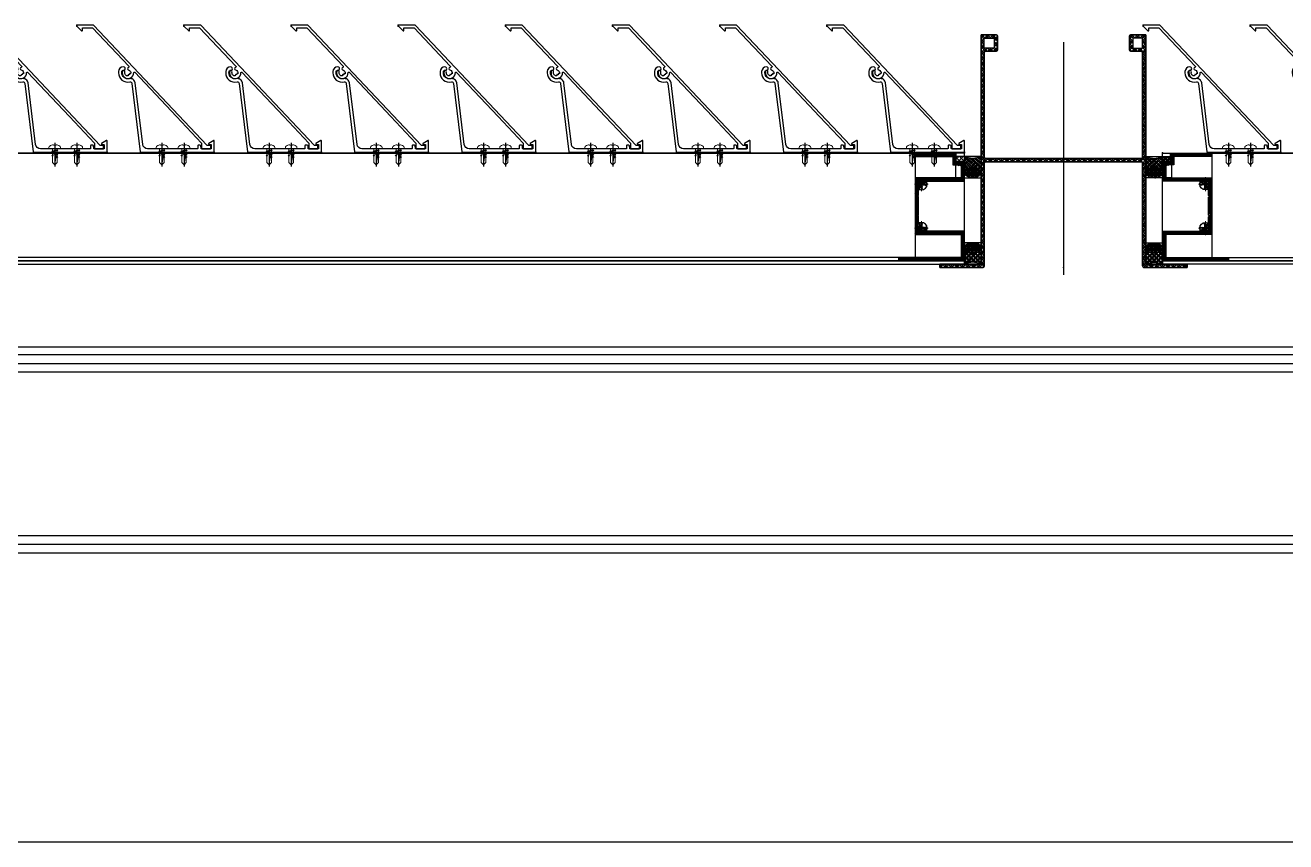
# Model space of a CAD drawing. Header units: millimetres. Extents: x 2519235 to 7246330, y 25937 to 201821.
# Drawn here: x 2730315 to 2731079, y 149562 to 150057 of the extents above; entities that cross this region are included whole.
import ezdxf
from ezdxf.enums import TextEntityAlignment as Align

# ---------------------------------------------------------------- set-up
doc = ezdxf.new("R2010")
doc.units = ezdxf.units.MM
doc.set_wipeout_variables(frame=1)
doc.linetypes.add('CENTER', pattern=[50.8, 31.75, -6.35, 6.35, -6.35])
doc.linetypes.add('TA_GL_005.00000', pattern=[13.75, 5, -1.25, 1.25, -1.25, 5])
for name, color, linetype in [('000 - 0_SYM_DWG_GRID-BUBBLE_MAIN_COLOR_1', 7, 'Continuous'), ('000 - 0_SYM_DWG_GRIDLINE_MAIN_COLOR_251', 7, 'Continuous'), ('010 - ASPG_ACCESSORIES_MAIN_COLOR_1', 7, 'Continuous'), ('010 - ASPG_EXTR_DEF_SUB', 7, 'Continuous'), ('010 - ASPG_EXTR_MAIN_COLOR_2', 7, 'Continuous'), ('010 - ASPG_FASTERN_DEF_SUB', 7, 'Continuous'), ('010 - ASPG_FRAMING_CUT_COLOR_4', 7, 'Continuous'), ('010 - ASPG_FRAMING_DEF_SUB', 7, 'Continuous'), ('010 - ASPG_FRAMING_HATCH_', 7, 'Continuous'), ('010 - ASPG_FRAMING_MAIN_COLOR_2', 7, 'Continuous'), ('010 - ASPG_FRAMING_SUB_COLOR_2', 7, 'Continuous'), ('010 - ASPG_FRAMING_WIPEOUT_', 7, 'Continuous'), ('_LOUVER-SB', 7, 'Continuous'), ('BOLT & SCREW', 7, 'Continuous'), ('Center Line', 7, 'CENTER'), ('Xref-PLAN-106.940$0$_Beam', 7, 'Continuous')]:
    doc.layers.add(name, color=color, linetype=linetype)
doc.layers.add('12-GRID', color=7, linetype='CENTER', lineweight=13)
doc.layers.add('SCREW', color=7, linetype='Continuous', lineweight=5)
doc.styles.add('Arial', font='arial.ttf', dxfattribs={"height": 300})
doc.styles.add('TA', font='', dxfattribs={"height": 4.5})
doc.styles.get('TA').set_extended_font_data('Cordia New')
pattern_1 = [(270, (1257419.24324, -520041.6224), (0.65495992507, -1.1344238721), [0.7562825814, -1.5125651628]), (30, (1257419.24324, -520041.6224), (0.65495992936, 1.1344238696), [0.7562825814, -1.5125651628]), (330, (1257419.24324, -520041.6224), (1.30991985442, -2.48e-09), [-1.5125651628, 0.7562825814])]
pattern_2 = [(315, (1257419.4929, -520021.6224), (1.3369313545, 1.3369313545), []), (45, (1257419.4929, -520021.6224), (-1.3369313545, 1.3369313545), [])]
pattern_3 = [(270, (1257419.4425, -520043.9224), (0.65495992507, -1.1344238721), [0.7562825814, -1.5125651628]), (30, (1257419.4425, -520043.9224), (0.65495992936, 1.1344238696), [0.7562825814, -1.5125651628]), (330, (1257419.4425, -520043.9224), (1.30991985442, -2.48e-09), [-1.5125651628, 0.7562825814])]
pattern_4 = [(315, (1257419.1929, -520023.9224), (1.3369313545, 1.3369313545), []), (45, (1257419.1929, -520023.9224), (-1.3369313545, 1.3369313545), [])]

# ---------------------------------------------------------------- blocks, each defined once
blk = doc.blocks.new('*U360')
at = {"color": 7}
for p, q in [((125, -25), (-2525, -25)), ((-2525, -30.08), (125, -30.08)), ((-2525, -35.39), (125, -35.39)), ((-2525, -134.54), (125, -134.54)), ((-2525, -139.62), (125, -139.62)), ((-2525, -144.93), (125, -144.93))]:
    blk.add_line(p, q, dxfattribs=at)
blk = doc.blocks.new('Xref-PLAN-106.940')
at = {"layer": 'Xref-PLAN-106.940$0$_Beam', "color": 7}
for p, q in [((130644.18, 23258.4), (133394.18, 23258.4)), ((130644.18, 22958.4), (133394.18, 22958.4))]:
    blk.add_line(p, q, dxfattribs=at)
blk = doc.blocks.new('*U1098')
at = {"layer": '000 - 0_SYM_DWG_GRIDLINE_MAIN_COLOR_251', "color": 7, "linetype": 'ByBlock', "ltscale": 5}
blk.add_line((2, 0), (-866, 0), dxfattribs=at)
at = {"color": 7, "style": 'TA', "flags": 1}
blk.add_attdef('LOCATION', (6, -6), '', height=4.5, rotation=270, dxfattribs=at)
at = {"layer": '000 - 0_SYM_DWG_GRID-BUBBLE_MAIN_COLOR_1', "color": 7, "style": 'Arial'}
blk.add_attdef('GRID-HEAD', text='', height=4, rotation=180, dxfattribs=at).set_placement((22, 0), align=Align.MIDDLE_CENTER)
blk = doc.blocks.new('W-1-PP17-ENT1_REV02_20260415-161303_PP17_ENT1_MAIN_DIMS_PL')
at = {"layer": '000 - 0_SYM_DWG_GRIDLINE_MAIN_COLOR_251', "color": 7, "linetype": 'TA_GL_005.00000', "xscale": 50, "yscale": 50, "zscale": 50, "rotation": 180}
blk.add_blockref('*U1098', (-18300, 0), dxfattribs=at)
blk = doc.blocks.new('A$C6d15e31b')
at = {"color": 7}
for name, p in [('W-1-PP17-ENT1_REV02_20260415-161303_PP17_ENT1_MAIN_DIMS_PL', (0, 0)), ('Xref-PLAN-106.940', (-135619.34, -23258.4))]:
    blk.add_blockref(name, p, dxfattribs=at)
at = {"layer": '_LOUVER-SB', "color": 7, "rotation": 180}
blk.add_blockref('*U360', (-4800, -149.93), dxfattribs=at)
blk = doc.blocks.new('*U2952')
at = {"layer": '12-GRID', "color": 7, "linetype": 'CENTER'}
for p, q in [((0, -6.2), (0, 2.2)), ((-4.2, -2), (4.2, -2))]:
    blk.add_line(p, q, dxfattribs=at)
at = {"layer": 'BOLT & SCREW', "color": 7}
for p, q in [((-0.55, -1.77), (-1.77, -1.56)), ((-0.55, -2.23), (-1.77, -2.44)), ((-0.46, -1.77), (-0.88, -1.56)), ((-0.46, -2.23), (-0.88, -2.44)), ((-0.23, -1.45), (-0.44, -0.23)), ((-0.23, -1.54), (-0.44, -1.12)), ((-0.23, -2.46), (-0.44, -2.88)), ((-0.23, -2.55), (-0.44, -3.77)), ((0.23, -1.45), (0.44, -0.23)), ((0.23, -1.54), (0.44, -1.12)), ((0.44, -2.88), (0.23, -2.46)), ((0.23, -2.55), (0.44, -3.77)), ((0.46, -1.77), (0.88, -1.56)), ((0.46, -2.23), (0.88, -2.44)), ((0.55, -1.77), (1.77, -1.56)), ((0.55, -2.23), (1.77, -2.44))]:
    blk.add_line(p, q, dxfattribs=at)
for points in [[(-1.77, -1.56), (-0.88, -1.56, 0.414214), (-0.44, -1.12), (-0.44, -0.23), (0.44, -0.23), (0.44, -1.12, 0.414214), (0.88, -1.56), (1.77, -1.56), (1.77, -2.44), (0.88, -2.44, 0.414214), (0.44, -2.88), (0.44, -3.77), (-0.44, -3.77), (-0.44, -2.88, 0.414214), (-0.88, -2.44), (-1.77, -2.44)], [(0.23, -2.46, -0.414214), (0.46, -2.23), (0.55, -2.23), (0.55, -1.77), (0.46, -1.77, -0.414214), (0.23, -1.54), (0.23, -1.45), (-0.23, -1.45), (-0.23, -1.54, -0.414214), (-0.46, -1.77), (-0.55, -1.77), (-0.55, -2.23), (-0.46, -2.23, -0.414214), (-0.23, -2.46), (-0.23, -2.55), (0.23, -2.55)]]:
    blk.add_lwpolyline(points, format="xyb", close=True, dxfattribs=at)
blk.add_circle((0, -2), 3.5, dxfattribs=at)
blk = doc.blocks.new('000_ASPG_TYP_FILES_20260218-010703_FRAME_EXTR_')
at = {"layer": '010 - ASPG_FRAMING_HATCH_'}
h = blk.add_hatch(dxfattribs=at)
h.set_pattern_fill('ANSI32', scale=0.1, angle=180)
edge = h.paths.add_edge_path()
edge.add_line((2, 16), (2, 2))
edge.add_line((2, 2), (39.7, 2))
edge.add_arc((39.7, 1.7), 0.3, 0, 90, ccw=False)
edge.add_line((40, 1.7), (40, 0.3))
edge.add_arc((39.7, 0.3), 0.3, -90, 0, ccw=False)
edge.add_line((39.7, 0), (0.3, 0))
edge.add_arc((0.3, 0.3), 0.3, 180, 270, ccw=False)
edge.add_line((0, 0.3), (0, 17.7))
edge.add_arc((0.3, 17.7), 0.3, 90, 180, ccw=False)
edge.add_line((0.3, 18), (22.56, 18))
edge.add_arc((22.56, 18.5), 0.5, 270, 380.20955)
edge.add_arc((26.17, 19.83), 3.35, 182.06379, 200.20955, ccw=False)
edge.add_arc((23.58, 19.74), 0.76, 2.06379, 182.06379, ccw=False)
edge.add_arc((26.17, 19.83), 1.83, 182.06379, 447.93621)
edge.add_arc((26.26, 22.42), 0.76, 87.93621, 267.93621, ccw=False)
edge.add_arc((26.17, 19.83), 3.35, 69.79045, 87.93621, ccw=False)
edge.add_arc((27.5, 23.44), 0.5, 249.79045, 360)
edge.add_line((28, 23.44), (28, 26.68))
edge.add_line((28, 26.68), (28.5, 27.18))
edge.add_line((28.5, 27.18), (28, 27.68))
edge.add_line((28, 27.68), (28, 38.62))
edge.add_line((28, 38.62), (28.5, 39.12))
edge.add_line((28.5, 39.12), (28, 39.62))
edge.add_line((28, 39.62), (28, 42.86))
edge.add_arc((27.5, 42.86), 0.5, 0, 110.20955)
edge.add_arc((26.17, 46.47), 3.35, 272.06379, 290.20955, ccw=False)
edge.add_arc((26.26, 43.88), 0.76, 92.06379, 272.06379, ccw=False)
edge.add_arc((26.17, 46.47), 1.83, 272.06379, 537.93621)
edge.add_arc((23.58, 46.56), 0.76, 177.93621, 357.93621, ccw=False)
edge.add_arc((26.17, 46.47), 3.35, 159.79045, 177.93621, ccw=False)
edge.add_arc((22.56, 47.8), 0.5, 339.79045, 450)
edge.add_line((22.56, 48.3), (0.3, 48.3))
edge.add_arc((0.3, 48.6), 0.3, 180, 270, ccw=False)
edge.add_line((0, 48.6), (0, 60))
edge.add_arc((0.3, 60), 0.3, 90, 180, ccw=False)
edge.add_line((0.3, 60.3), (5, 60.3))
edge.add_line((5, 60.3), (5, 65))
edge.add_arc((5.3, 65), 0.3, 90, 180, ccw=False)
edge.add_line((5.3, 65.3), (30, 65.3))
edge.add_line((30, 65.3), (30, 63.6))
edge.add_arc((29.7, 63.6), 0.3, -90, 0, ccw=False)
edge.add_line((29.7, 63.3), (7.3, 63.3))
edge.add_arc((7.3, 63), 0.3, 90, 180)
edge.add_line((7, 63), (7, 58.3))
edge.add_line((7, 58.3), (2.3, 58.3))
edge.add_arc((2.3, 58), 0.3, 90, 180)
edge.add_line((2, 58), (2, 50.6))
edge.add_arc((2.3, 50.6), 0.3, 180, 270)
edge.add_line((2.3, 50.3), (29.7, 50.3))
edge.add_arc((29.7, 50), 0.3, 0, 90, ccw=False)
edge.add_line((30, 50), (30, 26.68))
edge.add_line((30, 26.68), (30, 16.3))
edge.add_arc((29.7, 16.3), 0.3, -90, 0, ccw=False)
edge.add_line((29.7, 16), (2, 16))
at = {"layer": '010 - ASPG_FRAMING_CUT_COLOR_4', "color": 7}
blk.add_lwpolyline([(2, 16), (2, 2), (39.7, 2, -0.414214), (40, 1.7), (40, 0.3, -0.414214), (39.7, 0), (0.3, 0, -0.414214), (0, 0.3), (0, 17.7, -0.414214), (0.3, 18), (22.56, 18, 0.52173), (23.03, 18.67, -0.079342), (22.82, 19.71, -1), (24.34, 19.76, 2.296346), (26.24, 21.66, -1), (26.29, 23.18, -0.079342), (27.33, 22.97, 0.52173), (28, 23.44), (28, 26.68), (28.5, 27.18), (28, 27.68), (28, 38.62), (28.5, 39.12), (28, 39.62), (28, 42.86, 0.52173), (27.33, 43.33, -0.079342), (26.29, 43.12, -1), (26.24, 44.64, 2.296346), (24.34, 46.54, -1), (22.82, 46.59, -0.079342), (23.03, 47.63, 0.52173), (22.56, 48.3), (0.3, 48.3, -0.414214), (0, 48.6), (0, 60, -0.414214), (0.3, 60.3), (5, 60.3), (5, 65, -0.414214), (5.3, 65.3), (30, 65.3), (30, 63.6, -0.414214), (29.7, 63.3), (7.3, 63.3, 0.414214), (7, 63), (7, 58.3), (2.3, 58.3, 0.414214), (2, 58), (2, 50.6, 0.414214), (2.3, 50.3), (29.7, 50.3, -0.414214), (30, 50), (30, 26.68), (30, 16.3, -0.414214), (29.7, 16)], format="xyb", close=True, dxfattribs=at)
at = {"color": 7}
for p in [(26.17, 48.47), (26.17, 21.83)]:
    blk.add_blockref('*U2952', p, dxfattribs=at)
blk = doc.blocks.new('*U2949')
at = {"layer": '010 - ASPG_FRAMING_HATCH_', "transparency": 33554585}
h = blk.add_hatch(dxfattribs=at)
h.set_pattern_fill('ANSI32', scale=0.25)
edge = h.paths.add_edge_path()
edge.add_line((2, -50), (2, -75))
edge.add_line((2, -75), (0, -75))
edge.add_line((0, -75), (0, -49))
edge.add_arc((1, -49), 1, 90, 180, ccw=False)
edge.add_line((1, -48), (63, -48))
edge.add_arc((63, -47), 1, 270, 360)
edge.add_line((64, -47), (64, 47))
edge.add_arc((63, 47), 1, 0, 90)
edge.add_line((63, 48), (1, 48))
edge.add_arc((1, 49), 1, 180, 270, ccw=False)
edge.add_line((0, 49), (0, 75))
edge.add_line((0, 75), (2, 75))
edge.add_line((2, 75), (2, 50))
edge.add_line((2, 50), (141, 50))
edge.add_line((141, 50), (141, 41))
edge.add_arc((140, 41), 1, 270, 360, ccw=False)
edge.add_line((140, 40), (132, 40))
edge.add_arc((132, 41), 1, 180, 270, ccw=False)
edge.add_line((131, 41), (131, 47))
edge.add_arc((130, 47), 1, 0, 90)
edge.add_line((130, 48), (67, 48))
edge.add_arc((67, 47), 1, 90, 180)
edge.add_line((66, 47), (66, -47))
edge.add_arc((67, -47), 1, 180, 270)
edge.add_line((67, -48), (130, -48))
edge.add_arc((130, -47), 1, 270, 360)
edge.add_line((131, -47), (131, -41))
edge.add_arc((132, -41), 1, 90, 180, ccw=False)
edge.add_line((132, -40), (140, -40))
edge.add_arc((140, -41), 1, 0, 90, ccw=False)
edge.add_line((141, -41), (141, -50))
edge.add_line((141, -50), (2, -50))
h.paths.add_polyline_path([(139, 48), (139, 42), (133, 42), (133, 48)], flags=16)
h.paths.add_polyline_path([(139, -48), (139, -42), (133, -42), (133, -48)], flags=16)
at = {"layer": '010 - ASPG_FRAMING_HATCH_'}
h = blk.add_hatch(dxfattribs=at)
h.set_pattern_fill('ANSI37', scale=0.595498, angle=-90)
h.set_pattern_definition(pattern_2)
edge = h.paths.add_edge_path()
edge.add_ellipse((57.77, 55), major_axis=(0, -5), ratio=0.644482, start_angle=0, end_angle=180)
edge.add_line((57.77, 60), (62, 60))
edge.add_arc((62, 60.3), 0.3, -90, 0)
edge.add_line((62.3, 60.3), (62.3, 61))
edge.add_line((62.3, 61), (61.8, 61.5))
edge.add_line((61.8, 61.5), (62.3, 62))
edge.add_line((62.3, 62), (61.8, 62.5))
edge.add_line((61.8, 62.5), (62.3, 63))
edge.add_line((62.3, 63), (61.8, 63.5))
edge.add_line((61.8, 63.5), (62.3, 64))
edge.add_line((62.3, 64), (62.3, 65))
edge.add_line((62.3, 65), (63.3, 65))
edge.add_line((63.3, 65), (63.8, 65.5))
edge.add_line((63.8, 65.5), (64.3, 65))
edge.add_line((64.3, 65), (64.8, 65.5))
edge.add_line((64.8, 65.5), (65.3, 65))
edge.add_line((65.3, 65), (65.8, 65.5))
edge.add_line((65.8, 65.5), (66.3, 65))
edge.add_line((66.3, 65), (67, 65))
edge.add_arc((67, 65.3), 0.3, -90, 0)
edge.add_line((67.3, 65.3), (67.3, 60))
edge.add_arc((77.2, 55), 11.09, 153.20373, 206.79627)
edge.add_line((67.3, 50), (57.77, 50))
h = blk.add_hatch(dxfattribs=at)
h.set_pattern_fill('ANSI37', scale=0.595498, angle=-90)
h.set_pattern_definition(pattern_4)
edge = h.paths.add_edge_path()
edge.add_ellipse((11.53, 55), major_axis=(0, -5), ratio=0.644482, start_angle=180, end_angle=360, ccw=False)
edge.add_line((11.53, 60), (2, 60))
edge.add_arc((-7.9, 55), 11.09, -26.79627, 26.79627, ccw=False)
edge.add_line((2, 50), (11.53, 50))
h = blk.add_hatch(dxfattribs=at)
h.set_pattern_fill('HONEY', scale=0.238199, angle=-90)
h.set_pattern_definition(pattern_3)
edge = h.paths.add_edge_path()
edge.add_ellipse((11.78, 55), major_axis=(0, -5), ratio=0.644482, start_angle=0, end_angle=360, ccw=False)
h = blk.add_hatch(dxfattribs=at)
h.set_pattern_fill('HONEY', scale=0.238199, angle=-90)
h.set_pattern_definition(pattern_1)
edge = h.paths.add_edge_path()
edge.add_ellipse((57.52, 55), major_axis=(0, -5), ratio=0.644482, start_angle=0, end_angle=360)
h = blk.add_hatch(dxfattribs=at)
h.set_pattern_fill('ANSI37', scale=0.595498, angle=-90)
h.set_pattern_definition(pattern_4)
edge = h.paths.add_edge_path()
edge.add_ellipse((11.53, -55), major_axis=(0, 5), ratio=0.644482, start_angle=0, end_angle=180)
edge.add_line((11.53, -60), (2, -60))
edge.add_arc((-7.9, -55), 11.09, 333.20373, 386.79627)
edge.add_line((2, -50), (11.53, -50))
h = blk.add_hatch(dxfattribs=at)
h.set_pattern_fill('HONEY', scale=0.238199, angle=-90)
h.set_pattern_definition(pattern_3)
edge = h.paths.add_edge_path()
edge.add_ellipse((11.78, -55), major_axis=(0, 5), ratio=0.644482, start_angle=0, end_angle=360)
h = blk.add_hatch(dxfattribs=at)
h.set_pattern_fill('HONEY', scale=0.238199, angle=-90)
h.set_pattern_definition(pattern_1)
edge = h.paths.add_edge_path()
edge.add_ellipse((57.52, -55), major_axis=(0, 5), ratio=0.644482, start_angle=0, end_angle=360, ccw=False)
h = blk.add_hatch(dxfattribs=at)
h.set_pattern_fill('ANSI37', scale=0.595498, angle=-90)
h.set_pattern_definition(pattern_2)
edge = h.paths.add_edge_path()
edge.add_ellipse((57.77, -55), major_axis=(0, 5), ratio=0.644482, start_angle=180, end_angle=360, ccw=False)
edge.add_line((57.77, -60), (62, -60))
edge.add_arc((62, -60.3), 0.3, 360, 450, ccw=False)
edge.add_line((62.3, -60.3), (62.3, -61))
edge.add_line((62.3, -61), (61.8, -61.5))
edge.add_line((61.8, -61.5), (62.3, -62))
edge.add_line((62.3, -62), (61.8, -62.5))
edge.add_line((61.8, -62.5), (62.3, -63))
edge.add_line((62.3, -63), (61.8, -63.5))
edge.add_line((61.8, -63.5), (62.3, -64))
edge.add_line((62.3, -64), (62.3, -65))
edge.add_line((62.3, -65), (63.3, -65))
edge.add_line((63.3, -65), (63.8, -65.5))
edge.add_line((63.8, -65.5), (64.3, -65))
edge.add_line((64.3, -65), (64.8, -65.5))
edge.add_line((64.8, -65.5), (65.3, -65))
edge.add_line((65.3, -65), (65.8, -65.5))
edge.add_line((65.8, -65.5), (66.3, -65))
edge.add_line((66.3, -65), (67, -65))
edge.add_arc((67, -65.3), 0.3, 360, 450, ccw=False)
edge.add_line((67.3, -65.3), (67.3, -60))
edge.add_arc((77.2, -55), 11.09, 153.20373, 206.79627, ccw=False)
edge.add_line((67.3, -50), (57.77, -50))
at = {"layer": '010 - ASPG_FASTERN_DEF_SUB', "color": 7}
blk.add_point((0, 0), dxfattribs=at)
at = {"layer": '010 - ASPG_FRAMING_CUT_COLOR_4', "color": 7}
blk.add_lwpolyline([(2, -50), (2, -75), (0, -75), (0, -49, -0.414214), (1, -48), (63, -48, 0.414214), (64, -47), (64, 47, 0.414214), (63, 48), (1, 48, -0.414214), (0, 49), (0, 75), (2, 75), (2, 50), (141, 50), (141, 41, -0.414214), (140, 40), (132, 40, -0.414214), (131, 41), (131, 47, 0.414214), (130, 48), (67, 48, 0.414214), (66, 47), (66, -47, 0.414214), (67, -48), (130, -48, 0.414214), (131, -47), (131, -41, -0.414214), (132, -40), (140, -40, -0.414214), (141, -41), (141, -50)], format="xyb", close=True, dxfattribs=at)
for points in [[(139, 48), (139, 42), (133, 42), (133, 48)], [(139, -48), (139, -42), (133, -42), (133, -48)]]:
    blk.add_lwpolyline(points, close=True, dxfattribs=at)
at = {"layer": '010 - ASPG_FRAMING_DEF_SUB', "color": 7, "transparency": 33554508}
blk.add_line((136.5, 0), (-4.5, 0), dxfattribs=at)
at = {"layer": '010 - ASPG_FRAMING_DEF_SUB', "color": 7, "transparency": 33554457}
for points in [[(54.3, 50), (67.3, 50), (67.3, 65.5), (54.3, 65.5)], [(2, 50), (15, 50), (15, 60), (2, 60)], [(2, -50), (15, -50), (15, -60), (2, -60)], [(54.3, -50), (67.3, -50), (67.3, -65.5), (54.3, -65.5)]]:
    blk.add_lwpolyline(points, close=True, dxfattribs=at)
at = {"layer": '010 - ASPG_FRAMING_SUB_COLOR_2', "color": 7}
for points in [[(57.52, 50), (67.3, 50, -0.238199), (67.3, 60), (67.3, 65.3, -0.414214), (67, 65), (66.3, 65), (65.8, 65.5), (65.3, 65), (64.8, 65.5), (64.3, 65), (63.8, 65.5), (63.3, 65), (62.3, 65), (62.3, 64), (61.8, 63.5), (62.3, 63), (61.8, 62.5), (62.3, 62), (61.8, 61.5), (62.3, 61), (62.3, 60.3, -0.414214), (62, 60), (57.52, 60)], [(11.78, 50), (2, 50, 0.238199), (2, 60), (11.78, 60)], [(11.78, -50), (2, -50, -0.238199), (2, -60), (11.78, -60)], [(57.52, -50), (67.3, -50, 0.238199), (67.3, -60), (67.3, -65.3, 0.414214), (67, -65), (66.3, -65), (65.8, -65.5), (65.3, -65), (64.8, -65.5), (64.3, -65), (63.8, -65.5), (63.3, -65), (62.3, -65), (62.3, -64), (61.8, -63.5), (62.3, -63), (61.8, -62.5), (62.3, -62), (61.8, -61.5), (62.3, -61), (62.3, -60.3, 0.414214), (62, -60), (57.52, -60)]]:
    blk.add_lwpolyline(points, format="xyb", dxfattribs=at)
at = {"layer": '010 - ASPG_FRAMING_SUB_COLOR_2', "color": 7, "extrusion": (0, 0, -1)}
for centre, major_axis in [((11.78, 55), (0, -5)), ((57.52, -55), (0, 5))]:
    blk.add_ellipse(centre, major_axis=major_axis, ratio=0.644482, dxfattribs=at)
at = {"layer": '010 - ASPG_FRAMING_SUB_COLOR_2', "color": 7}
for centre, major_axis in [((57.52, 55), (0, -5)), ((11.78, -55), (0, 5))]:
    blk.add_ellipse(centre, major_axis=major_axis, ratio=0.644482, dxfattribs=at)
blk = doc.blocks.new('PZG35-9D5')
at = {"layer": 'Center Line', "color": 7}
blk.add_line((0, 3.73), (0, -10.53), dxfattribs=at)
at = {"layer": 'SCREW', "color": 7}
for p, q in [((-1.4, 0), (-1.4, -1.09)), ((1.4, 0), (1.4, -0.59)), ((-1.85, -1.4), (1.85, -0.9)), ((-1.85, -1.4), (-1.4, -1.09)), ((-1.85, -1.4), (-1.4, -1.71)), ((-1.85, -2.7), (1.85, -2.2)), ((-1.85, -2.7), (-1.4, -2.39)), ((-1.85, -2.7), (-1.4, -3.01)), ((-1.85, -4), (-1.4, -3.69)), ((-1.85, -4), (-0.99, -3.88)), ((-1.85, -4), (-1.4, -4.31)), ((-1.4, -1.09), (1.4, -0.59)), ((-1.4, -1.71), (1.4, -1.21)), ((-1.4, -1.71), (-1.4, -2.39)), ((-1.4, -2.39), (1.4, -1.89)), ((-1.4, -3.01), (1.4, -2.51)), ((-1.4, -3.01), (-1.4, -3.69)), ((-1.4, -3.69), (-0.84, -3.59)), ((-1.4, -4.31), (-1.18, -4.27)), ((-1.4, -4.31), (-1.4, -8.1)), ((0.56, -3.34), (1.4, -3.19)), ((0.71, -3.65), (1.85, -3.5)), ((0.71, -3.93), (1.4, -3.81)), ((0.71, -4.61), (1.4, -4.49)), ((0.71, -4.95), (1.85, -4.8)), ((0.71, -5.23), (1.4, -5.11)), ((1.85, -0.9), (1.4, -0.59)), ((1.85, -0.9), (1.4, -1.21)), ((1.4, -1.21), (1.4, -1.89)), ((1.85, -2.2), (1.4, -1.89)), ((1.85, -2.2), (1.4, -2.51)), ((1.4, -2.51), (1.4, -3.19)), ((1.85, -3.5), (1.4, -3.19)), ((1.85, -3.5), (1.4, -3.81)), ((1.4, -3.81), (1.4, -4.49)), ((1.85, -4.8), (1.4, -4.49)), ((1.85, -4.8), (1.4, -5.11)), ((1.4, -5.11), (1.4, -8.1)), ((0, -9.5), (-1.4, -8.1)), ((0, -9.5), (1.4, -8.1))]:
    blk.add_line(p, q, dxfattribs=at)
blk.add_lwpolyline([(0, -9.5), (0.71, -5.23), (0.71, -3.6, 0.417657), (0.41, -3.3, 0.108102), (-0.84, -3.59), (-1.4, -4.7)], format="xyb", dxfattribs=at)
blk = doc.blocks.new('*U2951')
at = {"layer": 'SCREW', "color": 7}
blk.add_lwpolyline([(3.03, 1.78, 0.09906), (0.8, 2.55), (0.8, 2.27), (-0.8, 2.27), (-0.8, 2.55, 0.09906), (-3.03, 1.78, 0.266588), (-3.5, 0.96), (-3.5, 0.2, 0.414214), (-3.3, 0), (3.3, 0, 0.414214), (3.5, 0.2), (3.5, 0.96, 0.266588)], format="xyb", close=True, dxfattribs=at)
blk.add_blockref('PZG35-9D5', (0, 0), dxfattribs=at)
blk = doc.blocks.new('*U2950')
at = {"color": 7}
blk.add_point((0, 0), dxfattribs=at)
at = {"layer": '010 - ASPG_ACCESSORIES_MAIN_COLOR_1', "color": 7}
blk.add_lwpolyline([(-39.7, -0.6, 0.414214), (-40, -0.9), (-40, -7.37, 0.57735), (-39.65, -7.57), (-36.64, -5.83, 0.767327), (-36.79, -5.3), (-37.9, -5.3, -0.414214), (-38.2, -5), (-38.2, -2.8, -0.414214), (-38, -2.6), (-32.18, -2.6, -0.388879), (-31.98, -2.78), (-31.85, -4.34, 0.388879), (-31.35, -4.8), (-30.3, -4.8, 0.414214), (-30, -4.5), (-30, -2.9, -0.414214), (-29.7, -2.6), (0.41, -2.6, -0.378969), (3.39, -5.24), (7.95, -42.52, 0.446593), (11.62, -45.08, -0.489802), (16.08, -48.68), (16.06, -49.36, -0.18248), (15.8, -50.02, -0.267949), (15.33, -50.17, 1.122115), (15.1, -52.34, 0.405004), (18.06, -49.4), (18.08, -48.72, 0.489805), (11.16, -43.13, -0.446597), (9.94, -42.28), (4.87, -0.85, 0.364176), (4.57, -0.6)], format="xyb", close=True, dxfattribs=at)
at = {"layer": '010 - ASPG_EXTR_DEF_SUB', "color": 7}
for p in [(-40, -0.5), (43.44, -76.9), (43.44, -77.5)]:
    blk.add_point(p, dxfattribs=at)
at = {"layer": '010 - ASPG_EXTR_MAIN_COLOR_2', "color": 7}
blk.add_lwpolyline([(11.37, -48.15), (11.47, -47.44), (12.18, -47.56), (12.29, -46.79, -0.535538), (14.19, -49.17, 0.991572), (15.66, -49.58, 1.157025), (8.79, -48.77, -0.688558), (8.27, -48.99), (-17.14, -22.17), (-32.34, -6.13), (-32.34, -2.9, 0.414312), (-32.64, -2.6), (-37.54, -2.6, 0.414116), (-37.84, -2.9), (-37.84, -4.3, 0.414214), (-37.54, -4.6), (-35.99, -4.6, -0.205895), (-35.77, -4.69), (33.23, -77.5), (43.14, -77.5, 0.668179), (43.36, -76.99), (40.52, -74.15, 0.668179), (40.01, -74.36), (40.01, -76), (33.87, -76), (11.86, -52.78, -0.558354), (12.08, -51.95, 0.766275), (12.04, -50.39, -0.438583), (10.71, -48.05)], format="xyb", close=True, dxfattribs=at)
at = {"layer": 'SCREW', "color": 7, "rotation": 180}
for p in [(-21.65, -2.5), (-8.24, -2.5)]:
    blk.add_blockref('*U2951', p, dxfattribs=at)
blk = doc.blocks.new('*U1107')
at = {"color": 7}
blk.add_wipeout([(1440, 4), (60, 4), (60, 69.3), (1440, 69.3)], dxfattribs=at).dxf.layer = '010 - ASPG_FRAMING_WIPEOUT_'
blk.add_point((60, 69.5), dxfattribs=at)
at = {"layer": '010 - ASPG_FRAMING_MAIN_COLOR_2', "color": 7}
blk.add_lwpolyline([(1410, 69.3), (90, 69.3), (90, 6), (1410, 6)], close=True, dxfattribs=at)
at = {"layer": '010 - ASPG_FRAMING_SUB_COLOR_2', "color": 7}
for points in [[(1440, 4), (60, 4), (60, 69.3), (1440, 69.3)], [(60, 2), (60, 4), (1440, 4), (1440, 2)]]:
    blk.add_lwpolyline(points, close=True, dxfattribs=at)
at = {"color": 7, "rotation": 180}
for p in [(91.77, 69.3), (156.77, 69.3)]:
    blk.add_blockref('*U2950', p, dxfattribs=at)
at = {"color": 7, "transparency": 33554559, "xscale": -1, "rotation": 270}
blk.add_blockref('*U2949', (0, 0), dxfattribs=at)
at = {"color": 7}
blk.add_blockref('000_ASPG_TYP_FILES_20260218-010703_FRAME_EXTR_', (60, 4), dxfattribs=at)
blk = doc.blocks.new('*U1118')
at = {"color": 7}
blk.add_wipeout([(1390, 4), (60, 4), (60, 69.3), (1390, 69.3)], dxfattribs=at).dxf.layer = '010 - ASPG_FRAMING_WIPEOUT_'
blk.add_point((60, 69.5), dxfattribs=at)
at = {"layer": '010 - ASPG_FRAMING_MAIN_COLOR_2', "color": 7}
blk.add_lwpolyline([(1360, 69.3), (90, 69.3), (90, 6), (1360, 6)], close=True, dxfattribs=at)
at = {"layer": '010 - ASPG_FRAMING_SUB_COLOR_2', "color": 7}
for points in [[(1390, 4), (60, 4), (60, 69.3), (1390, 69.3)], [(60, 2), (60, 4), (1390, 4), (1390, 2)]]:
    blk.add_lwpolyline(points, close=True, dxfattribs=at)
at = {"color": 7, "xscale": -1, "rotation": 180}
for p in [(100, 69.3), (165, 69.3), (230, 69.3), (295, 69.3), (360, 69.3), (425, 69.3), (490, 69.3), (555, 69.3), (620, 69.3)]:
    blk.add_blockref('*U2950', p, dxfattribs=at)
at = {"color": 7, "transparency": 33554559, "xscale": -1, "rotation": 270}
blk.add_blockref('*U2949', (0, 0), dxfattribs=at)
at = {"color": 7}
blk.add_blockref('000_ASPG_TYP_FILES_20260218-010703_FRAME_EXTR_', (60, 4), dxfattribs=at)
blk = doc.blocks.new('W-1-PP17-ENT1_REV02_20260416-153151_PP17_ENT1_ASPG_MAIN_UPPL')
at = {"color": 7}
blk.add_blockref('*U1107', (-3600, 48), dxfattribs=at)
at = {"color": 7, "xscale": -1}
blk.add_blockref('*U1118', (-3600, 48), dxfattribs=at)

msp = doc.modelspace()

# ---------------------------------------------------------------- block references
at = {"color": 7}
msp.add_blockref('A$C6d15e31b', (2734544.161, 149862.194), dxfattribs=at)

# ---------------------------------------------------------------- next in the draw order: block references
msp.add_blockref('W-1-PP17-ENT1_REV02_20260416-153151_PP17_ENT1_ASPG_MAIN_UPPL', (2734544.161, 149862.194), dxfattribs=at)

doc.saveas('drawing.dxf')
